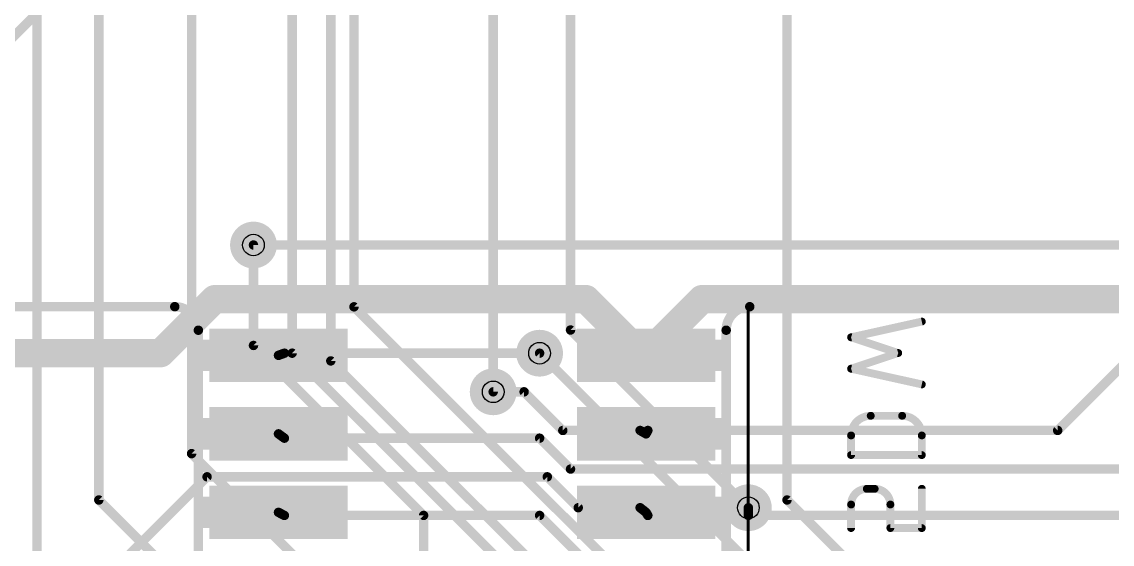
# Model space of a CAD drawing. Extents: x 0 to 200, y 0 to 49.
# Drawn here: x 23.88 to 41.51, y 13.66 to 22.11 of the extents above; entities that cross this region are included whole.
import ezdxf

# ---------------------------------------------------------------- set-up
doc = ezdxf.new("R2010")
doc.units = 0
for name, color, linetype in [('1', 12, 'CONTINUOUS'), ('16', 132, 'CONTINUOUS'), ('18', 110, 'CONTINUOUS'), ('22', 253, 'CONTINUOUS'), ('28', 253, 'CONTINUOUS'), ('30', 253, 'CONTINUOUS'), ('32', 253, 'CONTINUOUS'), ('44', 253, 'CONTINUOUS'), ('52', 253, 'CONTINUOUS')]:
    doc.layers.add(name, color=color, linetype=linetype)

# ---------------------------------------------------------------- blocks, each defined once
blk = doc.blocks.new('RECT')
blk.add_solid([(-0.5, -0.5), (0.5, -0.5), (-0.5, 0.5), (0.5, 0.5)])
blk = doc.blocks.new('ROUNDV')
at = {"const_width": 0.5}
blk.add_lwpolyline([(0, -0.25, 1), (0, 0.25, 1), (0, -0.25)], format="xyb", dxfattribs=at)

msp = doc.modelspace()

# ---------------------------------------------------------------- linework, layer by layer
at = {"layer": '1', "const_width": 0.1524}
for points in [[(24.125, 42.375), (24.125, 8)], [(31.5, 41.25), (31.5, 16.125)], [(26.625, 15.125), (26.625, 41.125)], [(29.25, 17.5), (29.25, 41.125)], [(25.125, 40.625), (25.125, 14.375)], [(32.75, 17.125), (32.75, 40.625)], [(36.25, 29.375), (36.25, 14.375)], [(28.875, 16.625), (28.875, 27.5)], [(28.25, 16.75), (28.25, 27.25)], [(27.625, 18.5), (27.625, 16.875)], [(33.875, 12.875), (29.25, 17.5)], [(35.625, 14.25), (32.75, 17.125)], [(27.625, 16.875), (30.375, 14.125)], [(32.5, 12.5), (28.25, 16.75)], [(35.5, 13.5), (32.25, 16.75)], [(36.125, 9.375), (28.875, 16.625)], [(31.375, 10.375), (26.625, 15.125)], [(25.125, 14.375), (31.25, 8.25)], [(36.25, 14.375), (42.875, 7.75)], [(30.375, 14.125), (30.375, 12.25)]]:
    msp.add_lwpolyline(points, dxfattribs=at)
at = {"layer": '1', "const_width": 0.0762}
for points in [[(27.6631, 18.5, 1), (27.5869, 18.5)], [(29.2119, 17.5, 1), (29.2881, 17.5)], [(29.2769, 17.5269, 1), (29.2231, 17.4731)], [(32.7119, 17.125, 1), (32.7881, 17.125)], [(32.7769, 17.1519, 1), (32.7231, 17.0981)], [(27.6519, 16.9019, 1), (27.5981, 16.8481)], [(27.5869, 16.875, 1), (27.6631, 16.875)], [(28.2119, 16.75, 1), (28.2881, 16.75)], [(28.2769, 16.7769, 1), (28.2231, 16.7231)], [(32.2769, 16.7769, 1), (32.2231, 16.7231)], [(28.8369, 16.625, 1), (28.9131, 16.625)], [(28.9019, 16.6519, 1), (28.8481, 16.5981)], [(31.4619, 16.125, 1), (31.5381, 16.125)], [(26.5869, 15.125, 1), (26.6631, 15.125)], [(26.6519, 15.1519, 1), (26.5981, 15.0981)], [(25.0869, 14.375, 1), (25.1631, 14.375)], [(25.1519, 14.4019, 1), (25.0981, 14.3481)], [(35.5981, 14.2231, 1), (35.6519, 14.2769)], [(36.2119, 14.375, 1), (36.2881, 14.375)], [(36.2769, 14.4019, 1), (36.2231, 14.3481)], [(30.4131, 14.125, 1), (30.3369, 14.125)], [(30.3481, 14.0981, 1), (30.4019, 14.1519)]]:
    msp.add_lwpolyline(points, format="xyb", dxfattribs=at)
at = {"layer": '16'}
for points, const_width in [([(19.25, 17.375), (34, 32.125)], 0.1524), ([(42, 18.5), (27.625, 18.5)], 0.1524), ([(27, 17.625), (26.125, 16.75)], 0.4572), ([(33, 17.625), (27, 17.625)], 0.4572), ([(33.875, 16.75), (33, 17.625)], 0.4572), ([(34.125, 16.875), (34.875, 17.625)], 0.4572), ([(34.875, 17.625), (45.625, 17.625)], 0.4572), ([(34.125, 16.875), (33.9708, 16.715)], 0.4572), ([(26.125, 16.75), (18, 16.75)], 0.4572), ([(33.875, 16.75), (33.9708, 16.715)], 0.4572), ([(28.125, 16.75), (28.0292, 16.715)], 0.1524), ([(32.25, 16.75), (28.125, 16.75)], 0.1524), ([(41.75, 16.625), (40.625, 15.5)], 0.1524), ([(31.5, 16.125), (32, 16.125)], 0.1524), ([(32, 16.125), (32.625, 15.5)], 0.1524), ([(28.125, 15.375), (28.0292, 15.445)], 0.1524), ([(32.625, 15.5), (33.875, 15.5)], 0.1524), ([(33.875, 15.5), (33.9708, 15.445)], 0.1524), ([(34, 15.5), (33.9708, 15.445)], 0.1524), ([(40.625, 15.5), (34, 15.5)], 0.1524), ([(32.25, 15.375), (28.125, 15.375)], 0.1524), ([(32.75, 14.875), (32.25, 15.375)], 0.1524), ([(26.875, 14.75), (25.625, 13.5)], 0.1524), ([(32.375, 14.75), (26.875, 14.75)], 0.1524), ([(32.875, 14.25), (32.375, 14.75)], 0.1524), ([(49.75, 14.875), (32.75, 14.875)], 0.1524), ([(33.875, 14.25), (32.875, 14.25)], 0.1524), ([(33.875, 14.25), (33.9708, 14.175)], 0.1524), ([(35.625, 14.125), (35.625, 14.25)], 0.1524), ([(28.125, 14.125), (28.0292, 14.175)], 0.1524), ([(32.25, 14.125), (28.125, 14.125)], 0.1524), ([(32.875, 13.5), (32.25, 14.125)], 0.1524), ([(34, 14.125), (33.9708, 14.175)], 0.1524), ([(35.625, 14.125), (34, 14.125)], 0.1524), ([(41.625, 14.125), (35.625, 14.125)], 0.1524)]:
    msp.add_lwpolyline(points, dxfattribs=dict(at, const_width=const_width))
for points, const_width in [([(27.625, 18.5381, 1), (27.625, 18.4619)], 0.0762), ([(27, 17.7393, 1), (27, 17.5107)], 0.2286), ([(27.0808, 17.5442, 1), (26.9192, 17.7058)], 0.2286), ([(33.0808, 17.7058, 1), (32.9192, 17.5442)], 0.2286), ([(33, 17.5107, 1), (33, 17.7393)], 0.2286), ([(34.875, 17.7393, 1), (34.875, 17.5107)], 0.2286), ([(34.9558, 17.5442, 1), (34.7942, 17.7058)], 0.2286), ([(34.2073, 16.7957, 1), (34.0427, 16.9543)], 0.2286), ([(26.0442, 16.8308, 1), (26.2058, 16.6692)], 0.2286), ([(26.125, 16.6357, 1), (26.125, 16.8643)], 0.2286), ([(33.9142, 16.8574, 1), (33.8358, 16.6426)], 0.2286), ([(33.7942, 16.6692, 1), (33.9558, 16.8308)], 0.2286), ([(33.9316, 16.6076, 1), (34.01, 16.8224)], 0.2286), ([(34.0442, 16.9558, 1), (34.2058, 16.7942)], 0.2286), ([(28.0161, 16.7508, 1), (28.0423, 16.6792)], 0.0762), ([(28.125, 16.7881, 1), (28.125, 16.7119)], 0.0762), ([(28.1381, 16.7142, 1), (28.1119, 16.7858)], 0.0762), ([(32.25, 16.7119, 1), (32.25, 16.7881)], 0.0762), ([(33.8885, 16.7943, 1), (34.0531, 16.6357)], 0.2286), ([(31.5, 16.1631, 1), (31.5, 16.0869)], 0.0762), ([(32.0269, 16.1519, 1), (31.9731, 16.0981)], 0.0762), ([(32, 16.0869, 1), (32, 16.1631)], 0.0762), ([(28.0517, 15.4758, 1), (28.0067, 15.4142)], 0.0762), ([(32.625, 15.5381, 1), (32.625, 15.4619)], 0.0762), ([(32.5981, 15.4731, 1), (32.6519, 15.5269)], 0.0762), ([(33.894, 15.533, 1), (33.856, 15.467)], 0.0762), ([(33.875, 15.4619, 1), (33.875, 15.5381)], 0.0762), ([(33.9518, 15.412, 1), (33.9898, 15.478)], 0.0762), ([(34, 15.5381, 1), (34, 15.4619)], 0.0762), ([(34.0337, 15.4821, 1), (33.9663, 15.5179)], 0.0762), ([(40.5981, 15.5269, 1), (40.6519, 15.4731)], 0.0762), ([(40.625, 15.4619, 1), (40.625, 15.5381)], 0.0762), ([(28.125, 15.4131, 1), (28.125, 15.3369)], 0.0762), ([(28.1025, 15.3442, 1), (28.1475, 15.4058)], 0.0762), ([(32.2769, 15.4019, 1), (32.2231, 15.3481)], 0.0762), ([(32.25, 15.3369, 1), (32.25, 15.4131)], 0.0762), ([(33.9371, 15.4629, 1), (34.0045, 15.4271)], 0.0762), ([(26.875, 14.7881, 1), (26.875, 14.7119)], 0.0762), ([(26.9019, 14.7231, 1), (26.8481, 14.7769)], 0.0762), ([(32.4019, 14.7769, 1), (32.3481, 14.7231)], 0.0762), ([(32.375, 14.7119, 1), (32.375, 14.7881)], 0.0762), ([(32.75, 14.9131, 1), (32.75, 14.8369)], 0.0762), ([(32.7231, 14.8481, 1), (32.7769, 14.9019)], 0.0762), ([(32.875, 14.2881, 1), (32.875, 14.2119)], 0.0762), ([(32.8481, 14.2231, 1), (32.9019, 14.2769)], 0.0762), ([(33.8985, 14.28, 1), (33.8515, 14.22)], 0.0762), ([(33.875, 14.2119, 1), (33.875, 14.2881)], 0.0762), ([(35.6631, 14.25, 1), (35.5869, 14.25)], 0.0762), ([(28.0468, 14.2088, 1), (28.0116, 14.1412)], 0.0762), ([(28.125, 14.1631, 1), (28.125, 14.0869)], 0.0762), ([(28.1074, 14.0912, 1), (28.1426, 14.1588)], 0.0762), ([(32.2769, 14.1519, 1), (32.2231, 14.0981)], 0.0762), ([(32.25, 14.0869, 1), (32.25, 14.1631)], 0.0762), ([(34.0037, 14.1942, 1), (33.9379, 14.1558)], 0.0762), ([(33.9473, 14.145, 1), (33.9943, 14.205)], 0.0762), ([(34, 14.1631, 1), (34, 14.0869)], 0.0762), ([(33.9671, 14.1058, 1), (34.0329, 14.1442)], 0.0762), ([(35.625, 14.1631, 1), (35.625, 14.0869)], 0.0762), ([(35.5869, 14.125, 1), (35.6631, 14.125)], 0.0762), ([(35.625, 14.0869, 1), (35.625, 14.1631)], 0.0762)]:
    msp.add_lwpolyline(points, format="xyb", dxfattribs=dict(at, const_width=const_width))
at = {"layer": '22'}
for points, const_width in [([(19.6472, 17.5024), (26.3528, 17.5024)], 0.1524), ([(35.6472, 17.5024), (42.3528, 17.5024)], 0.1524), ([(35.6218, 4.523), (35.6218, 17.477)], 0.0508)]:
    msp.add_lwpolyline(points, dxfattribs=dict(at, const_width=const_width))
for points, const_width in [([(26.7338, 17.1214, 0.4142), (26.3528, 17.5024)], 0.1524), ([(26.3528, 17.5405, 1), (26.3528, 17.4643)], 0.0762), ([(26.3528, 17.4643, 1), (26.3528, 17.5405)], 0.0762), ([(35.6472, 17.5024, 0.4142), (35.2662, 17.1214)], 0.1524), ([(35.6472, 17.5405, 1), (35.6472, 17.4643)], 0.0762), ([(35.6345, 17.477, 1), (35.6091, 17.477)], 0.0254), ([(35.6472, 17.4643, 1), (35.6472, 17.5405)], 0.0762), ([(26.6957, 17.1214, 1), (26.7719, 17.1214)], 0.0762), ([(35.2281, 17.1214, 1), (35.3043, 17.1214)], 0.0762)]:
    msp.add_lwpolyline(points, format="xyb", dxfattribs=dict(at, const_width=const_width))
at = {"layer": '28', "const_width": 0.127}
for points in [[(37.2855, 17.0071), (38.4285, 17.2611)], [(38.0475, 16.7531), (37.2855, 17.0071)], [(37.2855, 16.4991), (38.0475, 16.7531)], [(38.4285, 16.2451), (37.2855, 16.4991)], [(38.111, 15.7371), (37.603, 15.7371)], [(37.2855, 15.4196), (37.2855, 15.1021)], [(38.4285, 15.1021), (38.4285, 15.4196)], [(37.2855, 15.1021), (38.4285, 15.1021)], [(37.5395, 14.556), (37.6665, 14.556)], [(38.4285, 13.921), (38.4285, 14.556)], [(37.2855, 13.921), (37.2855, 14.302)], [(37.9205, 14.302), (37.9205, 13.921)], [(37.9205, 13.921), (38.4285, 13.921)]]:
    msp.add_lwpolyline(points, dxfattribs=at)
at = {"layer": '28'}
for points, const_width in [([(38.4354, 17.2301, 1), (38.4216, 17.2921)], 0.0635), ([(37.2955, 17.0372, 1), (37.2755, 16.977)], 0.0635), ([(37.2786, 17.0381, 1), (37.2924, 16.9761)], 0.0635), ([(38.0575, 16.723, 1), (38.0375, 16.7832)], 0.0635), ([(38.0375, 16.723, 1), (38.0575, 16.7832)], 0.0635), ([(37.2924, 16.5301, 1), (37.2786, 16.4681)], 0.0635), ([(37.2755, 16.5292, 1), (37.2955, 16.469)], 0.0635), ([(38.4216, 16.2141, 1), (38.4354, 16.2761)], 0.0635), ([(37.603, 15.7371, 0.4142), (37.2855, 15.4196)], 0.127), ([(37.603, 15.7688, 1), (37.603, 15.7053)], 0.0635), ([(37.603, 15.7053, 1), (37.603, 15.7688)], 0.0635), ([(38.4285, 15.4196, 0.4142), (38.111, 15.7371)], 0.127), ([(38.111, 15.7688, 1), (38.111, 15.7053)], 0.0635), ([(38.111, 15.7053, 1), (38.111, 15.7688)], 0.0635), ([(37.3173, 15.4196, 1), (37.2537, 15.4196)], 0.0635), ([(37.2537, 15.4196, 1), (37.3173, 15.4196)], 0.0635), ([(38.4603, 15.4196, 1), (38.3967, 15.4196)], 0.0635), ([(38.3967, 15.4196, 1), (38.4603, 15.4196)], 0.0635), ([(37.2855, 15.1338, 1), (37.2855, 15.0703)], 0.0635), ([(38.4285, 15.0703, 1), (38.4285, 15.1338)], 0.0635), ([(37.2537, 15.1021, 1), (37.3173, 15.1021)], 0.0635), ([(38.3967, 15.1021, 1), (38.4603, 15.1021)], 0.0635), ([(37.5395, 14.556, 0.4142), (37.2855, 14.302)], 0.127), ([(37.5395, 14.5877, 1), (37.5395, 14.5242)], 0.0635), ([(37.5395, 14.5242, 1), (37.5395, 14.5877)], 0.0635), ([(37.9205, 14.302, 0.4142), (37.6665, 14.556)], 0.127), ([(37.6665, 14.5877, 1), (37.6665, 14.5242)], 0.0635), ([(37.6665, 14.5242, 1), (37.6665, 14.5877)], 0.0635), ([(38.4603, 14.556, 1), (38.3967, 14.556)], 0.0635), ([(37.3173, 14.302, 1), (37.2537, 14.302)], 0.0635), ([(37.2537, 14.302, 1), (37.3173, 14.302)], 0.0635), ([(37.9523, 14.302, 1), (37.8888, 14.302)], 0.0635), ([(37.8888, 14.302, 1), (37.9523, 14.302)], 0.0635), ([(37.2537, 13.921, 1), (37.3173, 13.921)], 0.0635), ([(37.9205, 13.9527, 1), (37.9205, 13.8892)], 0.0635), ([(37.8888, 13.921, 1), (37.9523, 13.921)], 0.0635), ([(38.3967, 13.921, 1), (38.4603, 13.921)], 0.0635), ([(38.4285, 13.8892, 1), (38.4285, 13.9527)], 0.0635)]:
    msp.add_lwpolyline(points, format="xyb", dxfattribs=dict(at, const_width=const_width))
at = {"layer": '44'}
for centre in [(27.625, 18.5), (32.25, 16.75), (31.5, 16.125), (35.625, 14.25)]:
    msp.add_circle(centre, 0.175, dxfattribs=at)
at = {"layer": '52', "const_width": 0.1524}
for points in [[(26.7338, 17.1214), (26.7338, 4.8786)], [(35.2662, 4.8786), (35.2662, 17.1214)]]:
    msp.add_lwpolyline(points, dxfattribs=at)
at = {"layer": '52', "const_width": 0.0762}
for points in [[(26.7719, 17.1214, 1), (26.6957, 17.1214)], [(35.3043, 17.1214, 1), (35.2281, 17.1214)]]:
    msp.add_lwpolyline(points, format="xyb", dxfattribs=at)

# ---------------------------------------------------------------- block references
at = {"layer": '16', "xscale": 0.6604, "yscale": 2.032, "rotation": 90}
for p in [(28.0292, 16.715), (33.9708, 16.715), (28.0292, 15.445), (33.9708, 15.445), (28.0292, 14.175), (33.9708, 14.175)]:
    msp.add_blockref('RECT', p, dxfattribs=at)
at = {"layer": '18', "xscale": 0.7564, "yscale": 0.7564}
for p in [(27.625, 18.5), (27.625, 18.5), (32.25, 16.75), (32.25, 16.75), (31.5, 16.125), (31.5, 16.125), (35.625, 14.25), (35.625, 14.25)]:
    msp.add_blockref('ROUNDV', p, dxfattribs=at)
at = {"layer": '30', "xscale": 0.8636, "yscale": 2.2352, "rotation": 90}
for p in [(28.0292, 16.715), (33.9708, 16.715), (28.0292, 15.445), (33.9708, 15.445), (28.0292, 14.175), (33.9708, 14.175)]:
    msp.add_blockref('RECT', p, dxfattribs=at)
at = {"layer": '32', "xscale": 0.6604, "yscale": 2.032, "rotation": 90}
for p in [(28.0292, 16.715), (33.9708, 16.715), (28.0292, 15.445), (33.9708, 15.445), (28.0292, 14.175), (33.9708, 14.175)]:
    msp.add_blockref('RECT', p, dxfattribs=at)
at = {"layer": '52', "xscale": 0.508, "rotation": 90}
for p, yscale in [((26.7973, 16.715), 0.127), ((27.5974, 16.715), 1.4732), ((34.4026, 16.715), 1.4732), ((35.2027, 16.715), 0.127), ((26.7973, 15.445), 0.127), ((27.5974, 15.445), 1.4732), ((34.4026, 15.445), 1.4732), ((35.2027, 15.445), 0.127), ((26.7973, 14.175), 0.127), ((27.5974, 14.175), 1.4732), ((34.4026, 14.175), 1.4732), ((35.2027, 14.175), 0.127)]:
    msp.add_blockref('RECT', p, dxfattribs=dict(at, yscale=yscale))

doc.saveas('drawing.dxf')
